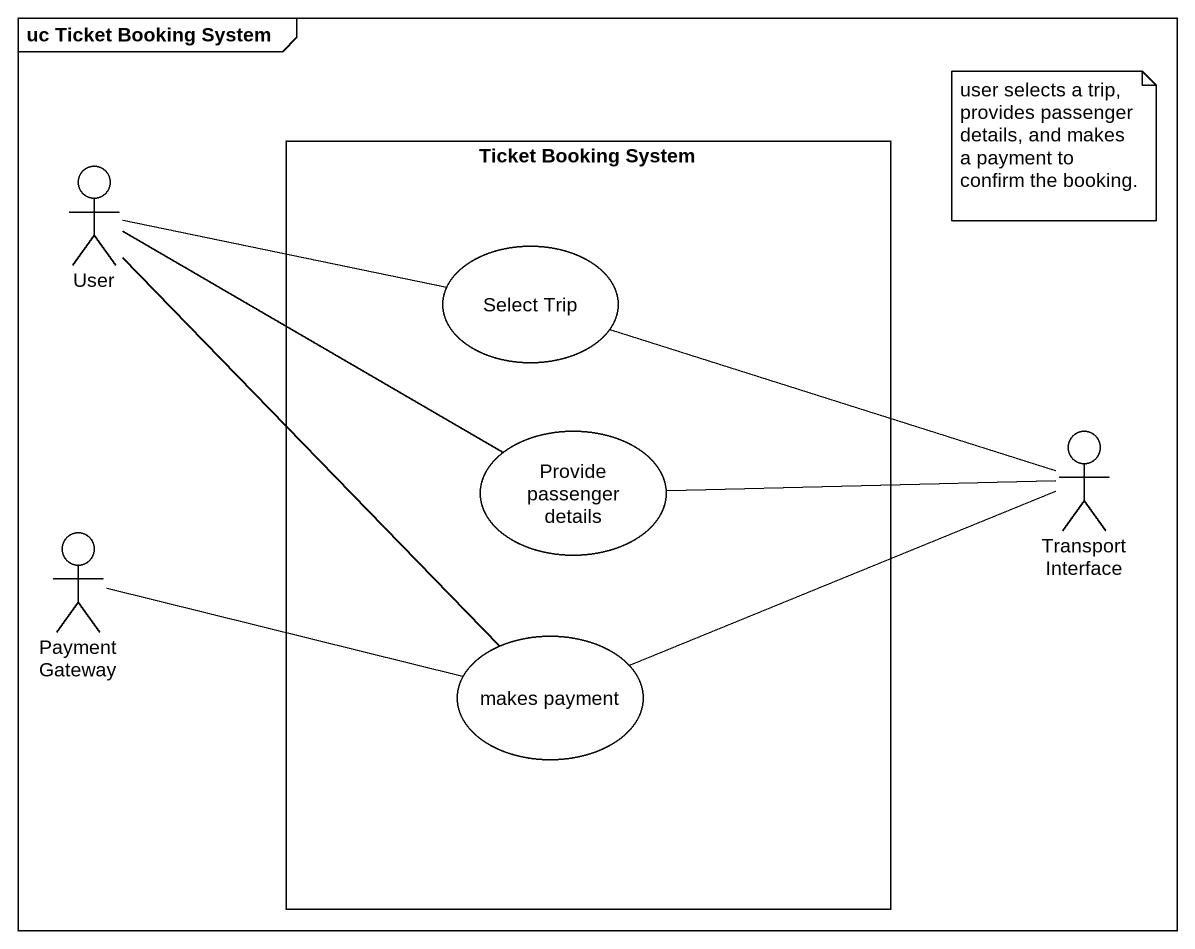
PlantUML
@startuml
mainframe uc Ticket Booking System
rectangle "Ticket Booking System" as Ticket_Booking_System {
  usecase "Select Trip" as Select_Trip
  usecase "Provide passenger details" as Provide_passenger_details
  usecase "makes payment" as makes_payment
}
actor User
actor "Transport Interface" as Transport_Interface
actor "Payment Gateway" as Payment_Gateway
User -right- Select_Trip
User -right- Provide_passenger_details
User -- makes_payment
Transport_Interface -left- Select_Trip
Transport_Interface -left- Provide_passenger_details
Transport_Interface -left- makes_payment
Payment_Gateway -right- makes_payment
note as N1
  user selects a trip, provides passenger details, and makes a payment to confirm the booking.
end note
@enduml
